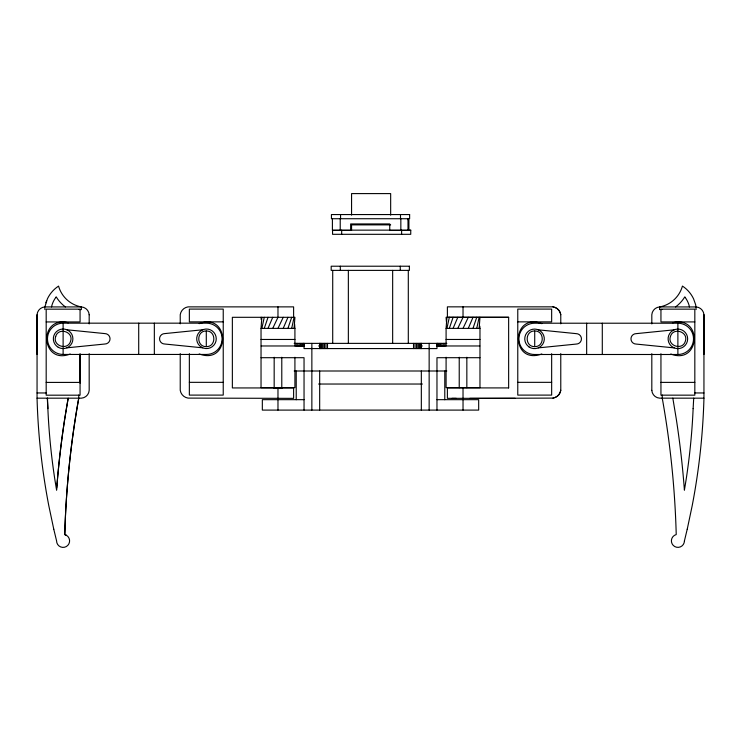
<?xml version="1.0" encoding="UTF-8"?>
<svg xmlns="http://www.w3.org/2000/svg" width="741" height="741" viewBox="0 0 741 741"><rect width="100%" height="100%" fill="white"/><g stroke="black" fill="none" stroke-linecap="round" stroke-linejoin="round"><path stroke-width="1.11" d="M37.059 354.522L37.05 314.749A8.373 8.373 0 0 1 44.868 306.931L47.433 298.799A31.131 31.131 0 0 1 58.558 286.1A29.158 29.158 0 0 0 81.362 306.931A8.373 8.373 0 0 1 89.189 314.768M296.224 346.492L296.224 343.37M297.743 346.492L297.743 343.37M299.216 346.492L299.216 343.37M300.568 346.492L300.568 343.37M301.744 346.492L301.744 343.37M302.717 346.492L302.717 343.37M303.44 346.492L303.44 343.37M303.893 346.492L303.893 343.37M311.859 348.576L311.859 343.37M319.677 348.576L319.677 343.37M319.825 348.576L319.825 343.37M320.269 348.576L320.269 343.37M320.992 348.576L320.992 343.37M321.965 348.576L321.965 343.37M323.15 348.576L323.15 343.37M324.502 348.576L324.502 343.37M325.975 348.576L325.975 343.37M327.494 348.576L327.494 343.37M332.709 343.37L332.718 270.382M348.353 343.37L348.353 270.382M351.567 215.131L351.567 193.596L390.664 193.596L390.664 215.131M392.656 343.37L392.665 270.382M408.3 343.37L408.3 270.382M408.902 230.331L408.902 219.66L407.856 219.66M413.515 348.576L413.515 343.37M415.034 348.576L415.034 343.37M416.507 348.576L416.507 343.37M417.859 348.576L417.859 343.37M419.045 348.576L419.045 343.37M420.017 348.576L420.017 343.37M420.74 348.576L420.74 343.37M421.184 348.576L421.184 343.37M421.333 348.576L421.333 343.37M429.15 348.576L429.15 343.37M436.968 343.37L436.968 348.576L304.042 348.576L304.032 343.342M437.116 346.492L437.116 343.37M437.56 346.492L437.57 343.37M438.292 346.492L438.292 343.37M439.256 346.492L439.265 343.37M440.441 346.492L440.441 343.37M441.793 346.492L441.793 343.37M443.266 346.492L443.266 343.37M444.785 346.492L444.785 343.37M463.032 410.097L463.032 399.668M693.122 408.587L693.085 409.727A654.785 654.785 0 0 1 686.009 480.335L684.406 490.172L684.249 488.078A922.98 922.98 0 0 0 676.301 419.137L672.828 398.158M693.131 408.615L693.706 398.158M56.733 488.106A913.496 913.496 0 0 1 66.523 407.735L68.181 398.176L64.699 419.165A922.98 922.98 0 0 0 56.742 488.078L56.603 490.172L54.982 480.335A654.794 654.794 0 0 1 47.915 409.727L47.489 398.176M294.918 357.245L294.918 387.673L261.036 387.673L261.036 328.383L261.86 317.305M294.084 328.383L294.918 317.305L232.359 317.305L232.359 387.941L293.612 387.941L293.612 398.362L188.047 398.102A9.29 9.29 0 0 1 180.23 390.285L180.23 353.633M446.091 345.973L446.091 328.383L446.925 317.305M479.149 328.383L479.973 317.305L446.091 317.305L446.425 321.733M51.527 306.95L51.638 306.366A24.61 24.61 0 0 1 55.955 297.271M261.86 328.383L264.268 317.305M291.685 328.383L294.084 317.305M446.925 328.383L449.324 317.305M476.741 328.383L479.149 317.305M687.24 529.194L692.205 505.631A665.223 665.223 0 0 0 703.95 398.176L703.941 314.749L703.95 354.522M684.434 540.884L687.231 529.167M264.268 328.383L268.02 317.305M287.934 328.383L291.685 317.305M449.324 328.383L453.075 317.305M472.99 328.383L476.741 317.305M45.886 302.8L46.6 300.781M268.02 328.383L272.734 317.305M283.21 328.383L287.934 317.305M453.075 328.383L457.799 317.305M468.275 328.383L472.99 317.305M272.734 328.383L277.977 317.305L277.977 306.876M277.977 328.383L283.21 317.305M457.799 328.383L463.032 317.305M463.032 328.383L468.275 317.305M55.964 297.289L56.242 296.928A35.679 35.679 0 0 0 65.125 306.737L65.44 306.95M675.57 306.95L675.875 306.709A35.679 35.679 0 0 0 684.758 296.956L685.045 297.289M70.247 354.031C41.005 365.424 37.708 315.518 68.357 322.77M199.172 323.66C230.34 312.007 230.34 365.6 199.172 353.957M541.838 353.957C510.669 365.6 510.669 312.007 541.838 323.66M206.294 330.986C196.272 330.653 196.272 346.955 206.294 346.621C216.326 346.955 216.326 330.653 206.294 330.986L206.294 346.621M534.715 330.986C524.684 330.653 524.684 346.955 534.715 346.621C544.737 346.955 544.737 330.653 534.715 330.986L534.715 346.621M672.652 322.743C703.302 315.499 700.004 365.396 670.762 354.003M202.738 329.773L164.771 333.589A5.215 5.215 0 0 0 159.556 338.804A5.215 5.215 0 0 0 164.771 344.019L202.738 347.835M66.857 347.835L104.824 344.019A5.215 5.215 0 0 0 110.038 338.804A5.215 5.215 0 0 0 104.824 333.589L66.857 329.773M674.143 329.828L636.186 333.645A5.215 5.215 0 0 0 630.971 338.859A5.215 5.215 0 0 0 636.186 344.074L674.143 347.89M538.272 347.89L576.229 344.074A5.215 5.215 0 0 0 581.444 338.859A5.215 5.215 0 0 0 576.229 333.645L538.272 329.828M390.664 224.875L351.567 224.875L351.567 230.303M560.78 323.854L560.77 314.666A9.29 9.29 0 0 0 552.953 306.848L447.388 306.848L447.397 317.305M79.092 309.562L81.371 309.562L81.362 306.931L44.868 306.931L44.877 309.562M659.629 309.534L661.908 309.534M447.388 317.278L508.641 317.278L508.65 387.941M480.14 317.305L508.65 317.305M223.236 321.863L189.353 321.863L189.353 309.09L223.236 309.09L223.236 395.101L189.353 395.101L189.353 353.698M517.774 321.863L551.656 321.863L551.656 309.09L517.774 309.09L517.774 395.101L551.656 395.101L551.656 353.698M694.826 321.918L660.944 321.918L660.944 309.145L694.826 309.145L694.826 395.157L660.944 395.157L660.944 353.744M46.183 321.937L80.065 321.937L80.065 309.164L46.183 309.164L46.183 395.185L80.065 395.185L80.065 353.772M63.115 323.169L206.47 323.169A15.635 15.635 0 0 1 222.115 338.804A15.635 15.635 0 0 1 206.47 354.448L63.115 354.448A15.635 15.635 0 0 1 47.48 338.804A15.635 15.635 0 0 1 63.115 323.169L63.115 354.448M677.885 323.215L534.53 323.215A15.635 15.635 0 0 0 518.885 338.859A15.635 15.635 0 0 0 534.53 354.494L677.885 354.494A15.635 15.635 0 0 0 693.52 338.859A15.635 15.635 0 0 0 677.885 323.215L677.885 354.494M261.036 328.383L294.918 328.383L294.918 345.973M446.091 328.383L479.973 328.383L479.973 387.673L446.091 387.673L446.091 357.245M261.036 339.461L294.918 339.461M446.091 339.461L479.973 339.461M294.196 343.37L446.814 343.37M304.31 345.973L261.184 345.973M318.63 345.973L319.408 345.973M421.601 345.973L422.379 345.973M436.699 345.973L479.825 345.973M261.036 357.699L304.042 357.699L304.042 410.097M479.973 357.699L436.968 357.699L436.968 410.097M294.196 371L446.814 371M46.183 382.412L80.065 382.412M189.353 382.337L223.236 382.337M517.774 382.337L551.656 382.337M660.944 382.384L694.826 382.384M318.63 384.033L422.379 384.033M508.641 387.913L447.388 387.913L447.388 398.334L515.152 398.334M274.068 388.46L281.886 388.46M37.05 392.943L46.072 392.971M694.928 392.943L703.95 392.971M37.05 314.749L37.059 398.176L81.371 398.176A8.373 8.373 0 0 0 89.189 390.359L89.179 353.689M560.77 353.605L560.78 390.285A9.29 9.29 0 0 1 552.962 398.102L469.803 398.362M703.95 398.176L659.629 398.158A8.373 8.373 0 0 1 651.811 390.331M451.973 398.362L456.261 398.362M304.042 399.668L262.333 399.668L262.333 410.097L478.677 410.097L478.677 399.668L436.968 399.668M66.347 535.243L64.773 534.594L65.143 523.155A903.075 903.075 0 0 1 78.759 398.176L78.75 395.027M53.76 529.167L56.575 540.884A6.521 6.521 0 0 0 62.522 547.377A6.521 6.521 0 0 0 69.506 542.014A6.521 6.521 0 0 0 64.773 534.594A912.542 912.542 0 0 1 78.75 398.158M53.769 529.194L48.786 505.631A665.223 665.223 0 0 1 37.05 398.158M689.482 306.95L689.352 306.366A24.61 24.61 0 0 0 685.036 297.271M479.807 326.16L479.973 328.383M294.585 323.947L294.918 328.383M261.036 317.305L261.202 319.519M47.285 398.158L47.878 408.615M696.132 309.562L695.688 304.829L693.557 298.799A31.131 31.131 0 0 0 682.442 286.072A29.158 29.158 0 0 1 659.638 306.95A8.373 8.373 0 0 0 651.811 314.749L651.821 323.937M662.241 395.027L662.25 398.176A912.542 912.542 0 0 1 676.227 534.567A6.521 6.521 0 0 0 671.494 541.995A6.521 6.521 0 0 0 678.478 547.349A6.521 6.521 0 0 0 684.425 540.856M659.638 309.562L659.629 306.931L696.132 306.95A8.373 8.373 0 0 1 703.95 314.768M651.811 353.689L651.821 390.359M602.294 323.215L602.294 354.494M586.659 323.215L586.659 354.494M466.839 357.245L466.839 387.673M463.023 306.848L463.023 317.278M463.023 387.913L463.023 398.334M459.225 357.245L459.225 387.673M444.785 371L444.785 399.742M429.15 348.251L429.15 410.097M421.333 371L421.333 410.097M407.995 218.725L407.995 230.451L389.738 230.451L389.738 223.939L350.641 223.939L350.641 230.451L332.403 230.451L332.403 218.725M401.622 230.145L401.622 234.313M400.844 218.725L400.844 230.451M400.501 214.557L400.501 218.725M400.26 266.214L400.26 270.382M341.675 230.145L341.675 234.313M340.554 214.557L340.554 218.725M340.221 218.725L340.221 230.451M340.314 266.214L340.314 270.382M319.677 371L319.677 410.097M311.859 348.251L311.859 410.097M296.224 371L296.224 399.742M293.612 317.305L293.612 306.876L188.047 306.876A9.29 9.29 0 0 0 180.23 314.693L180.23 323.854M281.784 357.245L281.784 387.673M277.977 387.941L277.977 398.362M277.977 399.668L277.977 410.097M274.17 357.245L274.17 387.673M154.341 323.169L154.341 354.448M138.706 323.169L138.706 354.448M89.179 314.749L89.189 323.937M80.056 354.272L80.056 383.171M552.962 306.876A9.29 9.29 0 0 1 560.78 314.693M560.77 390.257A9.29 9.29 0 0 1 552.953 398.074M55.686 336.47C52.268 345.899 67.783 350.938 70.562 341.295C73.98 331.866 58.465 326.827 55.686 336.47M670.448 336.442C667.03 345.871 682.544 350.91 685.323 341.277C688.741 331.838 673.226 326.8 670.448 336.442M409.625 214.557L331.431 214.557L331.431 218.725L409.625 218.725L409.625 214.557M410.746 230.145L332.552 230.145L332.552 234.313L410.746 234.313L410.746 230.145M409.384 266.214L331.19 266.214L331.19 270.382L409.384 270.382L409.384 266.214M672.995 347.325A9.772 9.772 0 0 0 687.657 338.859A9.772 9.772 0 0 0 672.995 330.393A9.772 9.772 0 0 0 672.995 347.325M528.991 346.908A9.772 9.772 0 0 0 544.274 339.619A9.772 9.772 0 0 0 530.324 330.032A9.772 9.772 0 0 0 528.991 346.908M58.233 347.27A9.772 9.772 0 0 0 72.896 338.804A9.772 9.772 0 0 0 58.233 330.338A9.772 9.772 0 0 0 58.233 347.27M201.589 347.27A9.772 9.772 0 0 0 216.252 338.804A9.772 9.772 0 0 0 201.589 330.338A9.772 9.772 0 0 0 201.589 347.27"/></g></svg>
